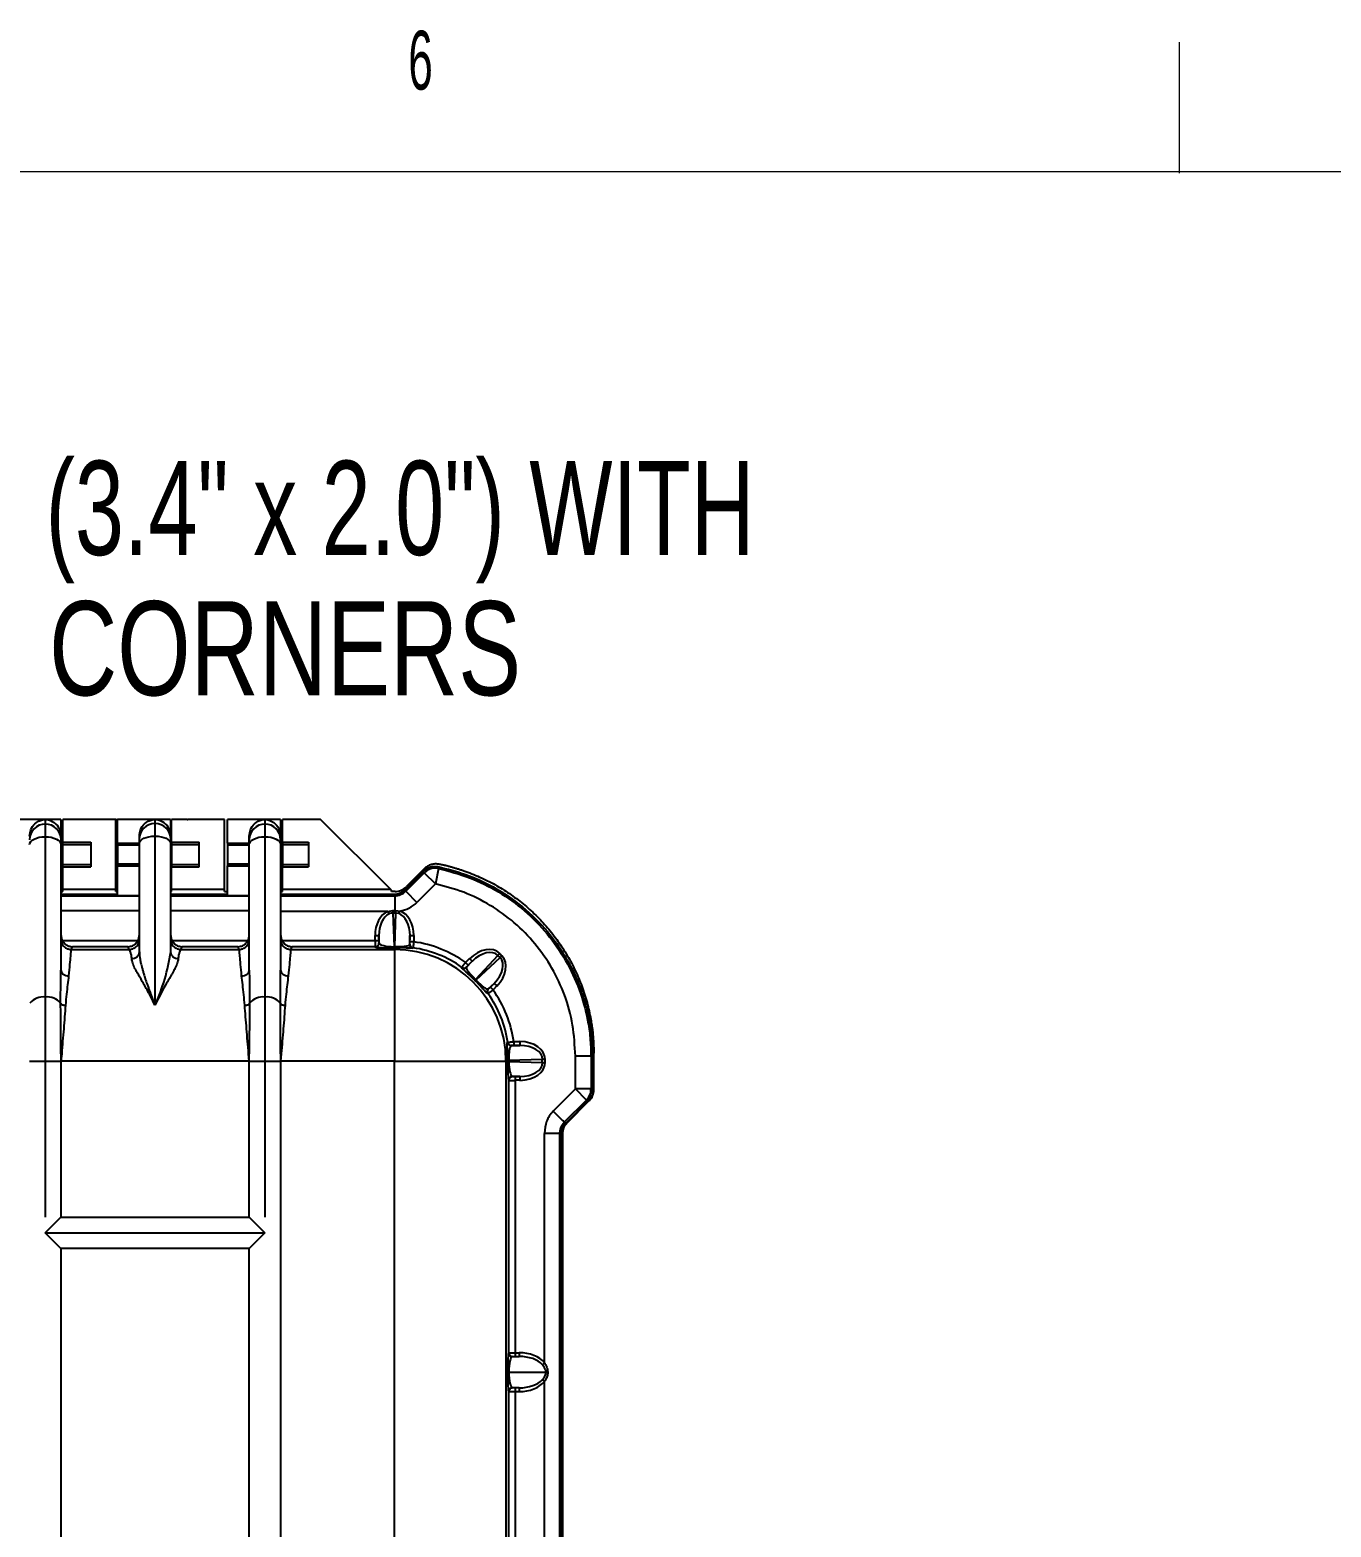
# Model space of a CAD drawing. Header units: millimetres. Extents: x 12 to 854, y 4 to 555.
# Drawn here: x 246.3 to 334.1, y 454.3 to 555.3 of the extents above; entities that cross this region are included whole.
import ezdxf

# ---------------------------------------------------------------- set-up
doc = ezdxf.new("R2010")
doc.units = ezdxf.units.MM
doc.linetypes.add('CENTER', pattern=[10.16, 6.35, -1.27, 1.27, -1.27])
doc.layers.add('DEFAULT_1', color=7, linetype='CENTER')
doc.styles.add('SLDTEXTSTYLE1', font='TXT', dxfattribs={"width": 0.7})
doc.styles.add('SLDTEXTSTYLE2', font='TXT', dxfattribs={"width": 0.75})
doc.styles.add('SLDTEXTSTYLE3', font='TXT', dxfattribs={"width": 0.56})

# ---------------------------------------------------------------- blocks, each defined once
blk = doc.blocks.new('SW_NOTE_0_3')
at = {"layer": 'DEFAULT_1', "color": 0, "char_height": 6.35, "attachment_point": 1}
for s, insert, style in [('LABEL AREA', (0.54, 21.55), 'SLDTEXTSTYLE2'), ('85mm x 50mm (3.4" x 2.0") WITH', (0.54, 12.09), 'SLDTEXTSTYLE1'), ('R3mm (.125") CORNERS', (0.54, 2.62), 'SLDTEXTSTYLE2')]:
    blk.add_mtext(s, dxfattribs=dict(at, insert=insert, style=style))

msp = doc.modelspace()

# ---------------------------------------------------------------- linework, layer by layer
at = {"color": 7, "linetype": 'Continuous', "lineweight": 18}
for p, q in [((323.86, 545.65), (323.86, 554.5)), ((24.14, 545.77), (841.61, 545.77))]:
    msp.add_line(p, q, dxfattribs=at)
at = {"color": 7, "linetype": 'Continuous', "lineweight": 25}
for p, q in [((248.4, 502.06), (244.82, 502.06)), ((247.34, 502.06), (247.34, 501.73)), ((248.4, 502.06), (248.4, 500.93)), ((252.11, 502.06), (248.53, 502.06)), ((248.53, 500.53), (248.53, 502.06)), ((252.11, 497.32), (252.11, 502.06)), ((255.8, 502.06), (252.22, 502.06)), ((252.22, 500.45), (252.22, 502.06)), ((254.74, 502.06), (254.74, 501.78)), ((255.8, 502.06), (255.8, 500.93)), ((256.92, 502.06), (255.85, 502.06)), ((255.85, 500.53), (255.85, 502.06)), ((256.92, 502.06), (256.97, 502.06)), ((259.44, 502.06), (256.97, 502.06)), ((259.44, 497.32), (259.44, 502.06)), ((263.22, 502.06), (259.64, 502.06)), ((259.64, 500.45), (259.64, 502.06)), ((262.16, 502.06), (262.16, 501.73)), ((263.22, 502.06), (263.22, 500.93)), ((265.91, 502.06), (263.35, 502.06)), ((263.35, 500.53), (263.35, 502.06)), ((270.65, 497.32), (265.91, 502.06)), ((247.34, 501.73), (247.34, 500.89)), ((254.74, 501.78), (254.74, 500.93)), ((262.16, 501.73), (262.16, 500.89)), ((247.34, 500.89), (247.34, 490.07)), ((248.4, 500.93), (248.4, 500.68)), ((248.4, 500.68), (248.4, 500.36)), ((248.4, 500.36), (248.4, 491.89)), ((248.53, 500.53), (250.41, 500.53)), ((248.53, 500.37), (248.53, 500.53)), ((248.53, 500.37), (250.41, 500.37)), ((248.53, 499.02), (248.53, 500.37)), ((250.41, 500.53), (250.41, 498.86)), ((252.22, 500.45), (253.69, 500.45)), ((252.22, 500.45), (252.22, 500.33)), ((252.22, 500.33), (253.69, 500.33)), ((252.22, 500.33), (252.22, 499.06)), ((253.69, 500.72), (253.69, 500.93)), ((253.69, 500.4), (253.69, 500.72)), ((253.69, 493.12), (253.69, 500.4)), ((254.74, 500.93), (254.74, 489.52)), ((255.8, 500.93), (255.8, 500.72)), ((255.8, 500.72), (255.8, 500.4)), ((255.8, 500.4), (255.8, 493.12)), ((255.85, 500.53), (257.73, 500.53)), ((255.85, 500.53), (255.85, 500.37)), ((255.85, 500.37), (257.73, 500.37)), ((255.85, 500.37), (255.85, 499.02)), ((257.73, 498.86), (257.73, 500.53)), ((259.64, 500.45), (261.1, 500.45)), ((259.64, 500.45), (259.64, 500.33)), ((259.64, 500.33), (261.1, 500.33)), ((259.64, 500.33), (259.64, 499.06)), ((261.1, 500.68), (261.1, 500.93)), ((261.1, 500.36), (261.1, 500.68)), ((261.1, 491.89), (261.1, 500.36)), ((262.16, 500.89), (262.16, 490.07)), ((263.22, 500.93), (263.22, 500.68)), ((263.22, 500.68), (263.22, 500.36)), ((263.22, 500.36), (263.22, 491.89)), ((263.35, 500.53), (265.11, 500.53)), ((263.35, 500.53), (263.35, 500.37)), ((263.35, 500.37), (265.11, 500.37)), ((263.35, 500.37), (263.35, 499.02)), ((265.11, 500.53), (265.11, 498.86)), ((252.11, 499.69), (252.22, 499.69)), ((252.22, 499.06), (253.69, 499.06)), ((252.22, 499.06), (252.22, 498.93)), ((255.8, 499.69), (255.85, 499.69)), ((259.64, 499.06), (261.1, 499.06)), ((259.64, 499.06), (259.64, 498.93)), ((248.53, 499.02), (250.41, 499.02)), ((248.53, 498.86), (248.53, 499.02)), ((248.53, 497.32), (248.53, 498.86)), ((248.53, 498.86), (250.41, 498.86)), ((252.22, 498.93), (253.69, 498.93)), ((252.22, 496.93), (252.22, 498.93)), ((255.85, 499.02), (257.73, 499.02)), ((255.85, 499.02), (255.85, 498.86)), ((255.85, 497.32), (255.85, 498.86)), ((255.85, 498.86), (257.73, 498.86)), ((259.64, 498.93), (261.1, 498.93)), ((259.64, 496.93), (259.64, 498.93)), ((263.35, 499.02), (265.11, 499.02)), ((263.35, 499.02), (263.35, 498.86)), ((263.35, 497.32), (263.35, 498.86)), ((263.35, 498.86), (265.11, 498.86)), ((271.62, 497.32), (272.87, 498.58)), ((271.66, 497.21), (272.91, 498.46)), ((272.95, 498.76), (271.69, 497.5)), ((272.91, 498.46), (273.66, 497.71)), ((273.87, 498.74), (273.66, 497.71)), ((248.4, 497.19), (248.53, 497.19)), ((248.4, 497.01), (252.22, 497.01)), ((252.11, 497.32), (248.53, 497.32)), ((248.53, 497.19), (248.53, 497.32)), ((252.11, 497.19), (252.11, 497.32)), ((252.11, 497.19), (252.22, 497.19)), ((255.8, 497.19), (255.85, 497.19)), ((255.8, 497.01), (259.64, 497.01)), ((259.44, 497.32), (255.85, 497.32)), ((255.85, 497.19), (255.85, 497.32)), ((259.44, 497.19), (259.44, 497.32)), ((259.44, 497.19), (259.64, 497.19)), ((263.22, 497.19), (263.35, 497.19)), ((263.22, 497.01), (270.87, 497.01)), ((270.65, 497.32), (263.35, 497.32)), ((263.35, 497.19), (263.35, 497.32)), ((270.7, 497.27), (270.65, 497.32)), ((270.7, 497.19), (270.7, 497.27)), ((270.94, 497.19), (270.7, 497.19)), ((270.92, 496.9), (270.87, 497.01)), ((271.62, 497.32), (271.66, 497.21)), ((271.66, 497.21), (272.41, 496.46)), ((273.66, 497.71), (272.41, 496.46)), ((248.4, 496.9), (253.69, 496.9)), ((252.22, 496.93), (253.69, 496.93)), ((255.8, 496.9), (261.1, 496.9)), ((259.64, 496.93), (261.1, 496.93)), ((263.22, 496.9), (270.92, 496.9)), ((270.92, 496.9), (270.92, 495.9)), ((253.69, 495.88), (248.4, 495.88)), ((261.1, 495.88), (255.8, 495.88)), ((270.45, 495.84), (263.22, 495.84)), ((270.45, 495.84), (270.79, 495.9)), ((270.45, 495.84), (270.52, 495.67)), ((270.79, 495.9), (270.79, 495.73)), ((270.79, 495.9), (270.92, 495.9)), ((270.79, 495.73), (270.87, 493.47)), ((270.92, 495.73), (270.79, 495.73)), ((270.92, 495.73), (270.92, 495.9)), ((270.92, 495.9), (271, 495.9)), ((270.92, 493.47), (271, 495.73)), ((271, 495.73), (270.92, 495.73)), ((271, 495.9), (271.26, 495.87)), ((271.2, 495.7), (271, 495.73)), ((271.2, 495.7), (271.26, 495.87)), ((269.59, 494.22), (269.84, 494.22)), ((269.59, 493.89), (269.59, 494.22)), ((269.86, 493.71), (269.84, 494.22)), ((269.84, 494.22), (269.84, 493.89)), ((271.94, 494.22), (271.92, 493.62)), ((271.94, 493.81), (271.94, 494.22)), ((271.94, 494.22), (272.2, 494.22)), ((272.2, 494.22), (272.2, 493.81)), ((248.49, 493.89), (253.6, 493.89)), ((249.08, 493.28), (253.01, 493.28)), ((252.92, 493.46), (249.17, 493.46)), ((255.89, 493.89), (261.02, 493.89)), ((256.48, 493.28), (260.43, 493.28)), ((260.34, 493.46), (256.57, 493.46)), ((263.31, 493.89), (269.59, 493.89)), ((263.9, 493.28), (270.89, 493.28)), ((269.6, 493.46), (263.98, 493.46)), ((269.59, 493.89), (269.84, 493.89)), ((269.61, 493.45), (269.6, 493.46)), ((269.85, 493.72), (269.86, 493.71)), ((270.87, 493.39), (270.87, 493.47)), ((270.87, 493.47), (270.92, 493.47)), ((270.92, 493.39), (270.87, 493.39)), ((270.89, 493.28), (271, 493.39)), ((270.89, 493.28), (270.89, 485.75)), ((270.92, 493.39), (270.92, 493.47)), ((271.92, 493.62), (271.94, 493.64)), ((271.94, 493.81), (272.2, 493.81)), ((272.16, 493.39), (272.14, 493.37)), ((278, 493.01), (277.87, 492.88)), ((278, 493.01), (278.15, 492.86)), ((275.7, 492.4), (275.96, 492.66)), ((275.7, 492.4), (275.88, 492.23)), ((275.76, 492.08), (276.14, 492.48)), ((276.14, 492.48), (275.88, 492.23)), ((275.96, 492.66), (276.14, 492.48)), ((277.87, 492.88), (276.36, 491.26)), ((276.4, 491.22), (278.02, 492.73)), ((278.02, 492.73), (277.87, 492.88)), ((278.02, 492.73), (278.15, 492.86)), ((277.62, 490.99), (277.22, 490.62)), ((277.37, 490.74), (277.62, 490.99)), ((277.62, 490.99), (277.8, 490.82)), ((247.34, 490.07), (247.34, 485.75)), ((262.16, 490.07), (262.16, 485.75)), ((277.37, 490.74), (277.55, 490.56)), ((277.8, 490.82), (277.55, 490.56)), ((278.51, 487), (278.53, 487.01)), ((278.95, 487.06), (278.95, 486.8)), ((278.95, 487.06), (279.36, 487.06)), ((279.36, 487.06), (279.36, 486.8)), ((248.4, 486.24), (248.4, 485.75)), ((248.45, 486.24), (248.4, 485.75)), ((261.1, 485.75), (261.06, 486.24)), ((261.1, 485.75), (261.1, 486.24)), ((263.22, 486.24), (263.22, 485.75)), ((263.26, 486.24), (263.22, 485.75)), ((278.77, 486.78), (279.36, 486.8)), ((278.78, 486.8), (278.77, 486.78)), ((279.36, 486.8), (278.95, 486.8)), ((283.1, 483.87), (283.1, 486.09)), ((284.16, 486.09), (283.1, 486.09)), ((284.16, 486.09), (284.16, 483.87)), ((284.16, 486.09), (284.27, 486.09)), ((284.27, 486.09), (284.27, 483.82)), ((284.34, 483.82), (284.34, 486.28)), ((246.29, 485.75), (247.34, 485.75)), ((247.34, 485.75), (248.4, 485.75)), ((247.34, 485.75), (247.34, 475.21)), ((248.4, 485.75), (248.4, 475.21)), ((261.1, 485.75), (248.4, 485.75)), ((261.1, 485.75), (262.16, 485.75)), ((261.1, 475.21), (261.1, 485.75)), ((262.16, 485.75), (263.22, 485.75)), ((262.16, 485.75), (262.16, 475.21)), ((263.22, 485.75), (263.22, 389.74)), ((270.89, 485.75), (263.22, 485.75)), ((270.89, 389.74), (270.89, 485.75)), ((270.89, 485.75), (278.42, 485.75)), ((278.53, 485.86), (278.42, 485.75)), ((278.42, 485.75), (278.42, 389.74)), ((278.53, 485.73), (278.53, 485.78)), ((278.61, 485.78), (278.53, 485.78)), ((278.61, 485.73), (278.53, 485.73)), ((280.87, 485.86), (278.61, 485.78)), ((278.61, 485.78), (278.61, 485.73)), ((278.61, 485.73), (280.87, 485.65)), ((280.87, 485.65), (280.87, 485.86)), ((281.05, 485.86), (280.87, 485.86)), ((280.87, 485.65), (281.05, 485.65)), ((281.05, 485.86), (281.05, 485.65)), ((278.61, 484.45), (278.59, 484.47)), ((278.61, 466.07), (278.61, 484.45)), ((279.36, 484.7), (278.85, 484.72)), ((278.85, 484.72), (278.86, 484.71)), ((279.03, 484.7), (279.36, 484.7)), ((279.03, 484.7), (279.03, 484.45)), ((279.03, 484.45), (279.03, 466.07)), ((279.36, 484.45), (279.03, 484.45)), ((279.36, 484.7), (279.36, 484.45)), ((281.6, 482.37), (283.1, 483.87)), ((283.85, 483.12), (282.35, 481.62)), ((283.96, 483.07), (282.46, 481.57)), ((282.54, 481.58), (284.03, 483.08)), ((283.85, 483.12), (283.1, 483.87)), ((284.16, 483.87), (283.1, 483.87)), ((283.96, 483.07), (283.85, 483.12)), ((284.16, 483.87), (284.27, 483.82)), ((281.03, 465.38), (281.03, 480.87)), ((282.04, 480.87), (282.04, 394.62)), ((282.15, 480.83), (282.04, 480.87)), ((282.35, 481.62), (282.46, 481.57)), ((282.15, 480.83), (282.15, 394.67)), ((282.23, 480.83), (282.23, 394.49)), ((247.34, 474.15), (248.4, 475.21)), ((248.4, 475.21), (261.1, 475.21)), ((261.1, 475.21), (262.16, 474.15)), ((248.4, 473.1), (247.34, 474.15)), ((247.34, 474.15), (262.16, 474.15)), ((262.16, 474.15), (261.1, 473.1)), ((248.4, 473.1), (248.4, 402.4)), ((261.1, 473.1), (248.4, 473.1)), ((261.1, 402.4), (261.1, 473.1)), ((278.6, 466.07), (278.61, 466.07)), ((278.61, 466.07), (279.03, 466.07)), ((278.85, 465.81), (279.31, 465.81)), ((279.03, 466.07), (279.03, 465.81)), ((279.03, 466.07), (279.31, 466.07)), ((279.31, 466.07), (279.31, 465.81)), ((278.53, 464.76), (278.62, 464.76)), ((278.62, 464.76), (281.12, 464.76)), ((280.88, 465.26), (281.03, 465.38)), ((281.12, 464.76), (281.24, 464.76)), ((279.31, 463.7), (278.85, 463.7)), ((279.03, 463.7), (279.03, 463.44)), ((279.31, 463.7), (279.31, 463.44)), ((280.88, 464.25), (281.03, 464.13)), ((281.03, 438.37), (281.03, 464.13)), ((278.61, 463.44), (278.6, 463.44)), ((278.61, 439.06), (278.61, 463.44)), ((279.03, 463.44), (278.61, 463.44)), ((279.03, 463.44), (279.03, 439.06)), ((279.31, 463.44), (279.03, 463.44))]:
    msp.add_line(p, q, dxfattribs=at)
at = {"color": 7, "linetype": 'Continuous', "lineweight": 25, "flags": 128}
for points in [[(252.11, 502.04), (252.17, 502.06), (252.22, 502.06)], [(246.29, 500.36), (246.31, 500.46), (246.37, 500.56), (246.46, 500.65), (246.6, 500.73), (246.76, 500.8), (246.94, 500.85), (247.14, 500.88), (247.34, 500.89)], [(247.34, 500.89), (247.55, 500.88), (247.75, 500.85), (247.93, 500.8), (248.09, 500.73), (248.22, 500.65), (248.32, 500.56), (248.38, 500.46), (248.4, 500.36)], [(253.69, 500.4), (253.71, 500.51), (253.77, 500.61), (253.86, 500.7), (254, 500.78), (254.16, 500.84), (254.34, 500.89), (254.54, 500.92), (254.74, 500.93)], [(254.74, 500.93), (254.95, 500.92), (255.15, 500.89), (255.33, 500.84), (255.49, 500.78), (255.62, 500.7), (255.72, 500.61), (255.78, 500.51), (255.8, 500.4)], [(261.1, 500.36), (261.12, 500.46), (261.18, 500.56), (261.28, 500.65), (261.41, 500.73), (261.57, 500.8), (261.76, 500.85), (261.96, 500.88), (262.16, 500.89)], [(262.16, 500.89), (262.37, 500.88), (262.57, 500.85), (262.75, 500.8), (262.91, 500.73), (263.04, 500.65), (263.14, 500.56), (263.2, 500.46), (263.22, 500.36)], [(272.91, 498.46), (272.9, 498.5), (272.87, 498.58)], [(273.83, 498.87), (273.86, 498.79), (273.87, 498.74)]]:
    msp.add_lwpolyline(points, dxfattribs=at)
at = {"color": 7, "linetype": 'Continuous', "lineweight": 25}
for centre, radius, start, end in [((247.34, 500.68), 1.06, 89.9825, 179.9825), ((247.35, 500.68), 1.06, 0.0175, 90.0175), ((254.74, 500.72), 1.06, 89.9825, 179.9825), ((254.75, 500.72), 1.06, 0.0175, 90.0175), ((255.49, 501.69), 0.367, 1.2733, 30.5478), ((262.16, 500.68), 1.06, 89.9825, 179.9825), ((262.16, 500.68), 1.06, 0.0175, 90.0175), ((273.66, 497.71), 1.06, 78.2823, 134.9602), ((186.02, 496.08), 84.98, 359.7634, 359.8758), ((241.98, 495.23), 13.99, 335.9102, 351.3332), ((269.6, 493.72), 0.254, 270.0817, 359.9183), ((269.61, 493.71), 0.254, 270.0817, 359.9183), ((270.88, 485.74), 7.54, 0.0817, 89.9183), ((271.14, 493.46), 0.15, 178.0764, 207.6942), ((272.18, 493.62), 0.254, 180.0831, 261.6995), ((272.19, 493.64), 0.254, 180.0831, 261.6995), ((275.59, 492.28), 0.254, 234.676, 314.8889), ((275.58, 492.26), 0.254, 234.5756, 314.8887), ((278.94, 488.69), 3.64, 135.127, 136.2921), ((273.83, 493.8), 3.64, 313.7079, 314.873), ((247.2, 488.94), 1.14, 82.7606, 141.2842), ((247.49, 488.94), 1.14, 38.7158, 97.2394), ((262.02, 488.94), 1.14, 82.7606, 141.2842), ((262.31, 488.94), 1.14, 38.7158, 97.2394), ((277.4, 490.44), 0.254, 135.1113, 215.4244), ((277.42, 490.44), 0.254, 135.1111, 215.324), ((278.77, 487.03), 0.254, 188.3005, 269.9169), ((278.78, 487.05), 0.254, 188.3005, 269.9169), ((278.6, 485.99), 0.15, 242.3058, 271.9236), ((278.85, 484.47), 0.254, 90.0817, 179.9183), ((278.86, 484.45), 0.254, 90.0817, 179.9183), ((283.1, 483.87), 1.06, 315.0299, 359.9701), ((278.85, 466.07), 0.254, 179.9825, 269.9825), ((278.86, 466.07), 0.254, 179.9825, 269.9825), ((278.85, 463.44), 0.254, 90.0175, 180.0175), ((278.86, 463.44), 0.254, 90.0175, 180.0175)]:
    msp.add_arc(centre, radius, start, end, dxfattribs=at)
for centre, major_axis, ratio, start_param, end_param in [((270.87, 498.07), (-0.405, 0.978), 0.999286, 2.749146, 3.534039), ((270.91, 497.96), (-0.406, 0.98), 0.997863, 2.749146, 3.534039), ((270.94, 498.25), (0.405, -0.978), 0.999286, 5.890739, 6.675632), ((270.91, 497.96), (-0.81, 1.96), 0.999286, 2.911233, 3.534039), ((270.82, 494.17), (0.06, -1.74), 0.706891, 3.395512, 4.663029), ((270.82, 494.17), (-0.05, 1.56), 0.625283, 0.25392, 1.521436), ((270.97, 494.17), (0.05, 1.56), 0.625283, 4.761749, 6.095007), ((270.97, 494.17), (-0.06, -1.74), 0.706891, 1.620157, 2.953414), ((269.6, 493.89), (0, 0.423), 0.013968, 1.570796, 3.106686), ((270.83, 493.45), (1.23, 0), 0.051121, 3.192808, 4.738924), ((269.85, 493.89), (0, 0.169), 0.034921, 1.570796, 3.106686), ((270.83, 493.71), (0.975, -0.013), 0.248397, 3.203032, 4.749148), ((270.95, 493.71), (0.975, 0.013), 0.248397, 4.67563, 4.743203), ((270.95, 493.45), (1.23, 0), 0.051121, 4.685854, 4.753428), ((271.07, 485.92), (5.34, 5.34), 0.998646, 0.167418, 0.641194), ((271.07, 485.92), (5.63, 5.63), 0.998783, 0.16454, 0.643546), ((276.8, 491.76), (-1.18, -1.27), 0.706891, 3.116912, 4.663029), ((276.8, 491.76), (1.06, 1.14), 0.625283, 6.258505, 7.804621), ((269.77, 484.63), (4.61, 14.11), 0.257974, 5.348456, 5.350209), ((269.95, 484.45), (4.56, 14.34), 0.268138, 5.356286, 5.35804), ((276.9, 491.65), (1.14, 1.06), 0.625283, 4.761749, 6.307865), ((276.9, 491.65), (-1.27, -1.18), 0.706891, 1.620157, 3.166273), ((270.71, 485.57), (5.62, 5.62), 0.947806, 6.279573, 6.286798), ((270.58, 485.44), (5.8, 5.8), 0.949457, 6.279573, 6.286798), ((269.77, 484.63), (14.11, 4.61), 0.257974, 0.932976, 0.93473), ((269.59, 484.81), (14.34, 4.56), 0.268138, 0.925145, 0.926899), ((271.07, 485.92), (5.34, 5.34), 0.998646, 5.641991, 6.115767), ((271.07, 485.92), (5.63, 5.63), 0.998783, 5.639639, 6.118645), ((279.32, 485.83), (-1.74, -0.06), 0.706891, 3.116912, 4.663029), ((279.32, 485.83), (1.56, 0.05), 0.625283, 6.258505, 7.804621), ((278.6, 485.81), (0, 1.23), 0.051121, 1.529757, 1.597331), ((278.6, 485.69), (0, 1.23), 0.051121, 1.544262, 3.090378), ((278.85, 485.81), (0.013, 0.975), 0.248397, 1.539982, 1.607556), ((278.85, 485.69), (-0.013, 0.975), 0.248397, 1.534037, 3.080153), ((279.32, 485.68), (1.56, -0.05), 0.625283, 4.761749, 6.307865), ((279.32, 485.68), (-1.74, 0.06), 0.706891, 1.620157, 3.166273), ((279.03, 484.45), (0.423, 0), 0.013968, 3.176499, 4.712389), ((279.03, 484.71), (0.169, 0), 0.034921, 3.176499, 4.712389), ((283.21, 483.82), (0.978, -0.405), 0.999286, 5.890739, 6.675632), ((283.29, 483.82), (0.978, -0.405), 0.999286, 5.890739, 6.675632), ((283.21, 480.83), (-0.978, 0.405), 0.999286, 5.890739, 6.675632), ((283.29, 480.83), (0.978, -0.405), 0.999286, 2.749146, 3.534039), ((278.6, 464.76), (0, 1.31), 0.048776, 0, 1.570796), ((278.85, 464.76), (0, 1.06), 0.222053, 0, 1.570796), ((279.31, 464.76), (-1.95, 0), 0.67321, 3.636459, 4.712389), ((279.31, 464.76), (1.78, 0), 0.595114, 0.494866, 1.570796), ((278.6, 464.76), (0, 1.31), 0.048776, 1.570796, 3.141593), ((278.85, 464.76), (0, 1.06), 0.222053, 1.570796, 3.141593), ((279.31, 464.76), (1.78, 0), 0.595114, 4.712389, 5.788319), ((279.31, 464.76), (1.95, 0), 0.67321, 4.712389, 5.788319)]:
    msp.add_ellipse(centre, major_axis=major_axis, ratio=ratio, start_param=start_param, end_param=end_param, dxfattribs=at)
for points, knots in [([(246.29, 500.93), (246.31, 501.08), (246.35, 501.42), (246.67, 501.83), (247.03, 502.02), (247.28, 502.06), (247.34, 502.06), (247.34, 502.06)], [0, 0, 0, 0, 0.208283, 0.47915, 0.861806, 0.997826, 1, 1, 1, 1]), ([(247.34, 502.06), (247.35, 502.06), (247.42, 502.06), (247.67, 502.02), (248.03, 501.82), (248.33, 501.41), (248.4, 501.09), (248.4, 500.94), (248.4, 500.93)], [0, 0, 0, 0, 0.002173, 0.1446506, 0.5255592, 0.7952211, 0.9873694, 1, 1, 1, 1]), ([(253.69, 500.93), (253.71, 501.08), (253.75, 501.42), (254.07, 501.83), (254.43, 502.02), (254.68, 502.06), (254.74, 502.06), (254.74, 502.06)], [0, 0, 0, 0, 0.208283, 0.47915, 0.861806, 0.997826, 1, 1, 1, 1]), ([(254.74, 502.06), (254.75, 502.06), (254.82, 502.06), (255.07, 502.02), (255.43, 501.82), (255.73, 501.41), (255.8, 501.09), (255.8, 500.94), (255.8, 500.93)], [0, 0, 0, 0, 0.002173, 0.1446506, 0.5255592, 0.7952211, 0.9873694, 1, 1, 1, 1]), ([(261.1, 500.93), (261.12, 501.08), (261.17, 501.42), (261.48, 501.83), (261.84, 502.02), (262.09, 502.06), (262.16, 502.06), (262.16, 502.06)], [0, 0, 0, 0, 0.208283, 0.47915, 0.861806, 0.997826, 1, 1, 1, 1]), ([(262.16, 502.06), (262.16, 502.06), (262.23, 502.06), (262.48, 502.02), (262.85, 501.82), (263.14, 501.41), (263.22, 501.09), (263.22, 500.94), (263.22, 500.93)], [0, 0, 0, 0, 0.002173, 0.144651, 0.525559, 0.795221, 0.987369, 1, 1, 1, 1]), ([(272.95, 498.76), (273.01, 498.82), (273.08, 498.88), (273.23, 498.97), (273.31, 499), (273.47, 499.05), (273.56, 499.07), (273.73, 499.07), (273.82, 499.07), (273.9, 499.05)], [0, 0, 0, 0, 0.25, 0.25, 0.5, 0.5, 0.75, 0.75, 1, 1, 1, 1]), ([(273.9, 499.05), (273.98, 499.04), (274.12, 499.01), (274.33, 498.96), (274.54, 498.91), (274.75, 498.85), (274.96, 498.79), (275.16, 498.73), (275.37, 498.66), (275.87, 498.49), (276.65, 498.18), (277.68, 497.67), (278.66, 497.06), (279.59, 496.37), (280.45, 495.6), (281.23, 494.76), (281.94, 493.85), (282.57, 492.88), (283.11, 491.86), (283.55, 490.8), (283.91, 489.7), (284.1, 488.82), (284.21, 488.19), (284.26, 487.81), (284.3, 487.43), (284.32, 487.04), (284.34, 486.66), (284.34, 486.4), (284.34, 486.28)], [0, 0, 0, 0, 0.012131, 0.024253, 0.036369, 0.048483, 0.060598, 0.072716, 0.084843, 0.096981, 0.161562, 0.226115, 0.290583, 0.35503, 0.419502, 0.484022, 0.548526, 0.613134, 0.677443, 0.741881, 0.806434, 0.871108, 0.8926, 0.914063, 0.935516, 0.956977, 0.978466, 1, 1, 1, 1]), ([(272.87, 498.58), (272.97, 498.65), (273.15, 498.8), (273.5, 498.9), (273.72, 498.88), (273.83, 498.87)], [0, 0, 0, 0, 0.34222, 0.684443, 1, 1, 1, 1]), ([(273.83, 498.87), (274.46, 498.71), (275.75, 498.39), (277.69, 497.49), (279.58, 496.21), (281.1, 494.7), (282.2, 493.2), (282.98, 491.83), (283.57, 490.41), (283.98, 488.96), (284.23, 487.52), (284.26, 486.57), (284.27, 486.09)], [0, 0, 0, 0, 0.109449, 0.223003, 0.356571, 0.491314, 0.580468, 0.668687, 0.755595, 0.838962, 0.920718, 1, 1, 1, 1]), ([(273.87, 498.74), (274.58, 498.56), (275.98, 498.19), (277.94, 497.21), (279.71, 495.93), (281.24, 494.37), (282.49, 492.57), (283.41, 490.61), (283.9, 488.83), (284.12, 487.32), (284.15, 486.5), (284.16, 486.09)], [0, 0, 0, 0, 0.1233643, 0.2467265, 0.3701801, 0.4936343, 0.6171164, 0.7405964, 0.8612036, 0.9306035, 1, 1, 1, 1]), ([(283.1, 486.09), (283.06, 486.79), (282.99, 488.19), (282.43, 490.2), (281.57, 492.04), (280.42, 493.69), (279.02, 495.13), (277.39, 496.3), (275.59, 497.2), (274.3, 497.54), (273.66, 497.71)], [0, 0, 0, 0, 0.129655, 0.259313, 0.382807, 0.506304, 0.629775, 0.753245, 0.876621, 1, 1, 1, 1]), ([(270.79, 495.73), (270.72, 495.73), (270.62, 495.72), (270.54, 495.68), (270.52, 495.67)], [0, 0, 0, 0, 0.773529, 1, 1, 1, 1]), ([(248.4, 494.24), (248.41, 494.16), (248.42, 494.03), (248.47, 493.92), (248.49, 493.89)], [0, 0, 0, 0, 0.699025, 1, 1, 1, 1]), ([(253.6, 493.89), (253.63, 493.97), (253.68, 494.08), (253.69, 494.2), (253.69, 494.24)], [0, 0, 0, 0, 0.699024, 1, 1, 1, 1]), ([(255.8, 494.24), (255.81, 494.16), (255.82, 494.03), (255.87, 493.92), (255.89, 493.89)], [0, 0, 0, 0, 0.6990252, 1, 1, 1, 1]), ([(261.02, 493.89), (261.05, 493.97), (261.1, 494.08), (261.1, 494.2), (261.1, 494.24)], [0, 0, 0, 0, 0.699024, 1, 1, 1, 1]), ([(263.22, 494.24), (263.23, 494.16), (263.24, 494.03), (263.29, 493.92), (263.31, 493.89)], [0, 0, 0, 0, 0.699025, 1, 1, 1, 1]), ([(248.4, 493.96), (248.41, 493.87), (248.43, 493.74), (248.51, 493.59), (248.6, 493.48), (248.71, 493.39), (248.86, 493.31), (249, 493.29), (249.08, 493.28)], [0, 0, 0, 0, 0.239457, 0.368361, 0.5, 0.631639, 0.760543, 1, 1, 1, 1]), ([(248.49, 493.89), (248.52, 493.84), (248.59, 493.72), (248.77, 493.57), (248.96, 493.49), (249.11, 493.47), (249.16, 493.46), (249.17, 493.46)], [0, 0, 0, 0, 0.187631, 0.431175, 0.773219, 0.996614, 1, 1, 1, 1]), ([(249.08, 493.28), (249.08, 493.25), (249.07, 493.19), (249.04, 492.84), (248.99, 492.3), (248.94, 491.77), (248.92, 491.5)], [0, 0, 0, 0, 0.232498, 0.4766283, 0.7324465, 1, 1, 1, 1]), ([(249.17, 493.46), (249.15, 493.43), (249.12, 493.37), (249.09, 493.31), (249.08, 493.28)], [0, 0, 0, 0, 0.560008, 1, 1, 1, 1]), ([(252.92, 493.46), (252.93, 493.46), (252.98, 493.47), (253.13, 493.49), (253.32, 493.57), (253.5, 493.72), (253.57, 493.84), (253.6, 493.89)], [0, 0, 0, 0, 0.003386, 0.226781, 0.568825, 0.812369, 1, 1, 1, 1]), ([(253.01, 493.28), (252.99, 493.32), (252.96, 493.38), (252.94, 493.44), (252.92, 493.46)], [0, 0, 0, 0, 0.560008, 1, 1, 1, 1]), ([(253.01, 493.28), (253.09, 493.29), (253.23, 493.31), (253.38, 493.39), (253.49, 493.48), (253.58, 493.59), (253.66, 493.74), (253.68, 493.87), (253.69, 493.96)], [0, 0, 0, 0, 0.2394568, 0.3683607, 0.5, 0.6316393, 0.7605432, 1, 1, 1, 1]), ([(253.18, 492.65), (253.17, 492.74), (253.16, 492.92), (253.09, 493.11), (253.03, 493.24), (253.02, 493.27), (253.01, 493.28)], [0, 0, 0, 0, 0.24967, 0.5, 0.75033, 1, 1, 1, 1]), ([(253.18, 492.65), (253.24, 492.66), (253.34, 492.67), (253.46, 492.73), (253.54, 492.79), (253.61, 492.86), (253.67, 492.97), (253.68, 493.06), (253.69, 493.12)], [0, 0, 0, 0, 0.239457, 0.368361, 0.5, 0.631639, 0.760543, 1, 1, 1, 1]), ([(253.69, 493.12), (253.69, 493.07), (253.69, 492.95), (253.72, 492.75), (253.75, 492.53), (253.8, 492.31), (253.85, 492.1), (253.91, 491.9), (253.97, 491.66), (254.03, 491.49), (254.06, 491.38), (254.07, 491.34), (254.12, 491.2), (254.2, 490.97), (254.29, 490.71), (254.4, 490.42), (254.55, 490.03), (254.67, 489.7), (254.74, 489.52)], [0, 0, 0, 0, 0.057714, 0.121591, 0.191699, 0.268089, 0.317911, 0.376226, 0.443036, 0.518344, 0.519366, 0.527702, 0.551106, 0.640044, 0.70591, 0.760147, 0.866299, 1, 1, 1, 1]), ([(255.8, 493.96), (255.81, 493.87), (255.83, 493.74), (255.91, 493.59), (256, 493.48), (256.11, 493.39), (256.26, 493.31), (256.4, 493.29), (256.48, 493.28)], [0, 0, 0, 0, 0.239457, 0.368361, 0.5, 0.631639, 0.760543, 1, 1, 1, 1]), ([(255.8, 493.12), (255.81, 493.06), (255.82, 492.97), (255.88, 492.86), (255.95, 492.79), (256.03, 492.73), (256.15, 492.67), (256.25, 492.66), (256.31, 492.65)], [0, 0, 0, 0, 0.239457, 0.368361, 0.5, 0.631639, 0.760543, 1, 1, 1, 1]), ([(255.89, 493.89), (255.92, 493.84), (255.99, 493.72), (256.17, 493.57), (256.36, 493.49), (256.51, 493.47), (256.56, 493.46), (256.57, 493.46)], [0, 0, 0, 0, 0.187631, 0.431175, 0.773219, 0.996614, 1, 1, 1, 1]), ([(256.48, 493.28), (256.47, 493.27), (256.46, 493.24), (256.4, 493.11), (256.33, 492.92), (256.32, 492.74), (256.31, 492.65)], [0, 0, 0, 0, 0.24967, 0.5, 0.75033, 1, 1, 1, 1]), ([(256.57, 493.46), (256.55, 493.43), (256.52, 493.37), (256.49, 493.31), (256.48, 493.28)], [0, 0, 0, 0, 0.560008, 1, 1, 1, 1]), ([(260.34, 493.46), (260.34, 493.46), (260.4, 493.47), (260.54, 493.49), (260.74, 493.57), (260.91, 493.72), (260.99, 493.84), (261.02, 493.89)], [0, 0, 0, 0, 0.003386, 0.226781, 0.568825, 0.812369, 1, 1, 1, 1]), ([(260.43, 493.28), (260.41, 493.32), (260.38, 493.38), (260.35, 493.44), (260.34, 493.46)], [0, 0, 0, 0, 0.560008, 1, 1, 1, 1]), ([(260.43, 493.28), (260.51, 493.29), (260.64, 493.31), (260.8, 493.39), (260.91, 493.48), (261, 493.59), (261.08, 493.74), (261.09, 493.87), (261.1, 493.96)], [0, 0, 0, 0, 0.239457, 0.368361, 0.5, 0.631639, 0.760543, 1, 1, 1, 1]), ([(260.59, 491.5), (260.57, 491.77), (260.52, 492.3), (260.47, 492.84), (260.43, 493.19), (260.43, 493.25), (260.43, 493.28)], [0, 0, 0, 0, 0.267554, 0.523372, 0.767502, 1, 1, 1, 1]), ([(263.22, 493.96), (263.23, 493.87), (263.24, 493.74), (263.33, 493.59), (263.41, 493.48), (263.52, 493.39), (263.68, 493.31), (263.81, 493.29), (263.9, 493.28)], [0, 0, 0, 0, 0.239457, 0.368361, 0.5, 0.631639, 0.760543, 1, 1, 1, 1]), ([(263.31, 493.89), (263.34, 493.84), (263.41, 493.72), (263.58, 493.57), (263.78, 493.49), (263.92, 493.47), (263.98, 493.46), (263.98, 493.46)], [0, 0, 0, 0, 0.187631, 0.431175, 0.773219, 0.996614, 1, 1, 1, 1]), ([(263.9, 493.28), (263.9, 493.25), (263.89, 493.19), (263.86, 492.84), (263.81, 492.3), (263.76, 491.77), (263.73, 491.5)], [0, 0, 0, 0, 0.232498, 0.476628, 0.732446, 1, 1, 1, 1]), ([(263.98, 493.46), (263.96, 493.43), (263.93, 493.37), (263.91, 493.31), (263.9, 493.28)], [0, 0, 0, 0, 0.560008, 1, 1, 1, 1]), ([(270.99, 493.47), (271.08, 493.47), (271.27, 493.47), (271.54, 493.49), (271.78, 493.52), (271.9, 493.57), (271.92, 493.61), (271.92, 493.62)], [0, 0, 0, 0, 0.150706, 0.305778, 0.531082, 0.848072, 1, 1, 1, 1]), ([(272.14, 493.37), (272.13, 493.37), (272.11, 493.36), (271.96, 493.36), (271.67, 493.38), (271.35, 493.39), (271.12, 493.39), (271, 493.39)], [0, 0, 0, 0, 0.146337, 0.455452, 0.681076, 0.840877, 1, 1, 1, 1]), ([(271.94, 493.64), (271.94, 493.64), (271.94, 493.64), (271.94, 493.66), (271.94, 493.7), (271.94, 493.75), (271.94, 493.79), (271.94, 493.81)], [0, 0, 0, 0, 0.115468, 0.334124, 0.555063, 0.777561, 1, 1, 1, 1]), ([(272.2, 493.81), (272.19, 493.76), (272.18, 493.67), (272.17, 493.54), (272.16, 493.44), (272.16, 493.4), (272.16, 493.39), (272.16, 493.39)], [0, 0, 0, 0, 0.221487, 0.4436198, 0.6648386, 0.8841674, 1, 1, 1, 1]), ([(254.74, 489.52), (254.68, 489.65), (254.56, 489.9), (254.36, 490.28), (254.16, 490.64), (253.97, 490.97), (253.8, 491.28), (253.65, 491.55), (253.51, 491.79), (253.36, 492.06), (253.22, 492.36), (253.19, 492.56), (253.18, 492.65)], [0, 0, 0, 0, 0.095541, 0.191088, 0.29607, 0.396782, 0.479232, 0.571774, 0.654766, 0.728292, 0.862417, 1, 1, 1, 1]), ([(256.31, 492.65), (256.3, 492.56), (256.27, 492.36), (256.13, 492.08), (256.01, 491.85), (255.92, 491.68), (255.81, 491.48), (255.66, 491.23), (255.46, 490.89), (255.23, 490.47), (254.98, 490), (254.82, 489.68), (254.74, 489.52)], [0, 0, 0, 0, 0.1384738, 0.271713, 0.3259756, 0.3855512, 0.4504802, 0.5207939, 0.623524, 0.7611471, 0.8805504, 1, 1, 1, 1]), ([(275.44, 492.07), (275.44, 492.08), (275.45, 492.09), (275.5, 492.15), (275.57, 492.24), (275.64, 492.33), (275.69, 492.38), (275.7, 492.4)], [0, 0, 0, 0, 0.2184183, 0.4365058, 0.6546571, 0.8745952, 1, 1, 1, 1]), ([(276.31, 491.21), (276.26, 491.26), (276.13, 491.38), (275.92, 491.58), (275.69, 491.79), (275.48, 491.98), (275.45, 492.02), (275.44, 492.05)], [0, 0, 0, 0, 0.090893, 0.2373, 0.415566, 0.641892, 1, 1, 1, 1]), ([(275.76, 492.08), (275.76, 492.04), (275.75, 491.97), (275.88, 491.77), (276.05, 491.58), (276.22, 491.41), (276.32, 491.3), (276.36, 491.26)], [0, 0, 0, 0, 0.370967, 0.599697, 0.774693, 0.914467, 1, 1, 1, 1]), ([(275.88, 492.23), (275.87, 492.22), (275.85, 492.2), (275.82, 492.16), (275.79, 492.13), (275.77, 492.11), (275.77, 492.1), (275.77, 492.1)], [0, 0, 0, 0, 0.126195, 0.347024, 0.565214, 0.782596, 1, 1, 1, 1]), ([(248.38, 489.65), (248.38, 490.05), (248.38, 490.84), (248.4, 491.54), (248.4, 491.89)], [0, 0, 0, 0, 0.499715, 1, 1, 1, 1]), ([(248.4, 491.89), (248.41, 491.84), (248.42, 491.76), (248.48, 491.67), (248.55, 491.61), (248.63, 491.56), (248.75, 491.51), (248.85, 491.5), (248.92, 491.5)], [0, 0, 0, 0, 0.239454, 0.368357, 0.499996, 0.631636, 0.760541, 1, 1, 1, 1]), ([(248.92, 491.5), (248.89, 491.3), (248.85, 490.92), (248.77, 490.26), (248.73, 489.77), (248.71, 489.52)], [0, 0, 0, 0, 0.333277, 0.655315, 1, 1, 1, 1]), ([(260.59, 491.5), (260.66, 491.5), (260.75, 491.51), (260.87, 491.56), (260.96, 491.61), (261.02, 491.67), (261.09, 491.76), (261.1, 491.84), (261.1, 491.89)], [0, 0, 0, 0, 0.239459, 0.368364, 0.500004, 0.631643, 0.760546, 1, 1, 1, 1]), ([(260.8, 489.52), (260.78, 489.76), (260.74, 490.24), (260.66, 490.91), (260.61, 491.3), (260.59, 491.5)], [0, 0, 0, 0, 0.321821, 0.666704, 1, 1, 1, 1]), ([(261.1, 491.89), (261.11, 491.54), (261.12, 490.84), (261.13, 490.05), (261.13, 489.65)], [0, 0, 0, 0, 0.500285, 1, 1, 1, 1]), ([(263.2, 489.65), (263.2, 490.05), (263.2, 490.84), (263.21, 491.54), (263.22, 491.89)], [0, 0, 0, 0, 0.499715, 1, 1, 1, 1]), ([(263.22, 491.89), (263.23, 491.84), (263.24, 491.76), (263.3, 491.67), (263.37, 491.61), (263.45, 491.56), (263.57, 491.51), (263.67, 491.5), (263.73, 491.5)], [0, 0, 0, 0, 0.239454, 0.368357, 0.499996, 0.631636, 0.760541, 1, 1, 1, 1]), ([(263.73, 491.5), (263.71, 491.3), (263.67, 490.92), (263.58, 490.26), (263.54, 489.77), (263.52, 489.52)], [0, 0, 0, 0, 0.3332769, 0.6553146, 1, 1, 1, 1]), ([(277.19, 490.29), (277.18, 490.3), (277.14, 490.32), (277, 490.47), (276.8, 490.69), (276.58, 490.93), (276.43, 491.09), (276.35, 491.17)], [0, 0, 0, 0, 0.241031, 0.510846, 0.708401, 0.854443, 1, 1, 1, 1]), ([(276.4, 491.22), (276.47, 491.16), (276.6, 491.03), (276.79, 490.85), (276.99, 490.69), (277.14, 490.6), (277.19, 490.61), (277.22, 490.62)], [0, 0, 0, 0, 0.137309, 0.278045, 0.474022, 0.749508, 1, 1, 1, 1]), ([(277.55, 490.56), (277.51, 490.53), (277.43, 490.47), (277.34, 490.39), (277.26, 490.33), (277.22, 490.3), (277.22, 490.3), (277.22, 490.3)], [0, 0, 0, 0, 0.223439, 0.447721, 0.670833, 0.891388, 1, 1, 1, 1]), ([(277.24, 490.62), (277.24, 490.62), (277.25, 490.63), (277.26, 490.64), (277.29, 490.66), (277.33, 490.7), (277.35, 490.73), (277.37, 490.74)], [0, 0, 0, 0, 0.108114, 0.327726, 0.550471, 0.775274, 1, 1, 1, 1]), ([(248.4, 486.24), (248.4, 486.51), (248.4, 487.07), (248.4, 487.92), (248.39, 488.8), (248.38, 489.36), (248.38, 489.65)], [0, 0, 0, 0, 0.230192, 0.47358, 0.730185, 1, 1, 1, 1]), ([(248.38, 489.65), (248.39, 489.63), (248.41, 489.6), (248.49, 489.55), (248.59, 489.52), (248.67, 489.52), (248.71, 489.52)], [0, 0, 0, 0, 0.242629, 0.5, 0.757371, 1, 1, 1, 1]), ([(248.71, 489.52), (248.67, 489), (248.59, 487.96), (248.49, 486.81), (248.45, 486.24)], [0, 0, 0, 0, 0.502597, 1, 1, 1, 1]), ([(260.8, 489.52), (260.84, 489.52), (260.91, 489.52), (261.01, 489.55), (261.09, 489.6), (261.12, 489.63), (261.13, 489.65)], [0, 0, 0, 0, 0.2426294, 0.5, 0.7573706, 1, 1, 1, 1]), ([(261.06, 486.24), (261.01, 486.81), (260.92, 487.96), (260.84, 489), (260.8, 489.52)], [0, 0, 0, 0, 0.4974026, 1, 1, 1, 1]), ([(261.13, 489.65), (261.12, 489.36), (261.12, 488.8), (261.11, 487.92), (261.1, 487.07), (261.1, 486.51), (261.1, 486.24)], [0, 0, 0, 0, 0.269815, 0.52642, 0.769808, 1, 1, 1, 1]), ([(263.22, 486.24), (263.22, 486.51), (263.22, 487.07), (263.21, 487.92), (263.21, 488.8), (263.2, 489.36), (263.2, 489.65)], [0, 0, 0, 0, 0.230192, 0.47358, 0.730185, 1, 1, 1, 1]), ([(263.2, 489.65), (263.21, 489.63), (263.23, 489.6), (263.31, 489.55), (263.41, 489.52), (263.49, 489.52), (263.52, 489.52)], [0, 0, 0, 0, 0.242629, 0.5, 0.757371, 1, 1, 1, 1]), ([(263.52, 489.52), (263.48, 489), (263.41, 487.96), (263.31, 486.81), (263.26, 486.24)], [0, 0, 0, 0, 0.502597, 1, 1, 1, 1]), ([(278.53, 485.86), (278.53, 485.9), (278.53, 486.05), (278.53, 486.32), (278.51, 486.63), (278.5, 486.92), (278.51, 486.97), (278.51, 487)], [0, 0, 0, 0, 0.053366, 0.206479, 0.393722, 0.631681, 1, 1, 1, 1]), ([(278.53, 487.01), (278.54, 487.01), (278.55, 487.02), (278.62, 487.03), (278.73, 487.04), (278.85, 487.05), (278.92, 487.05), (278.95, 487.06)], [0, 0, 0, 0, 0.217867, 0.435546, 0.653169, 0.87201, 1, 1, 1, 1]), ([(248.4, 486.24), (248.4, 486.24), (248.4, 486.24), (248.41, 486.24), (248.42, 486.24), (248.42, 486.24), (248.43, 486.24), (248.44, 486.24), (248.45, 486.24)], [0, 0, 0, 0, 0.239467, 0.368371, 0.500008, 0.631644, 0.760545, 1, 1, 1, 1]), ([(261.06, 486.24), (261.07, 486.24), (261.07, 486.24), (261.08, 486.24), (261.09, 486.24), (261.1, 486.24), (261.1, 486.24), (261.1, 486.24), (261.1, 486.24)], [0, 0, 0, 0, 0.2394589, 0.368362, 0.5, 0.631638, 0.7605411, 1, 1, 1, 1]), ([(263.22, 486.24), (263.22, 486.24), (263.22, 486.24), (263.23, 486.24), (263.23, 486.24), (263.24, 486.24), (263.25, 486.24), (263.26, 486.24), (263.26, 486.24)], [0, 0, 0, 0, 0.239467, 0.368371, 0.500008, 0.631644, 0.760545, 1, 1, 1, 1]), ([(278.77, 486.78), (278.73, 486.75), (278.68, 486.71), (278.64, 486.48), (278.62, 486.22), (278.61, 486), (278.61, 485.88), (278.61, 485.84)], [0, 0, 0, 0, 0.380409, 0.620303, 0.80375, 0.949748, 1, 1, 1, 1]), ([(278.95, 486.8), (278.94, 486.8), (278.91, 486.8), (278.86, 486.8), (278.82, 486.8), (278.79, 486.8), (278.78, 486.8), (278.78, 486.8)], [0, 0, 0, 0, 0.128593, 0.348071, 0.565691, 0.78284, 1, 1, 1, 1]), ([(281.6, 482.37), (281.4, 482.16), (281.26, 481.93), (281.07, 481.43), (281.03, 481.16), (281.03, 480.88)], [0, 0, 0, 0, 0.5, 0.5, 1, 1, 1, 1]), ([(282.35, 481.62), (282.35, 481.63), (282.33, 481.65), (282.25, 481.72), (282.2, 481.78), (282.05, 481.92), (281.96, 482.01), (281.78, 482.19), (281.69, 482.28), (281.6, 482.37)], [0, 0, 0, 0, 0.25, 0.25, 0.5, 0.5, 0.75, 0.75, 1, 1, 1, 1]), ([(281.03, 480.88), (281.14, 480.88), (281.27, 480.88), (281.51, 480.88), (281.63, 480.88), (281.83, 480.88), (281.91, 480.88), (282.01, 480.88), (282.04, 480.88), (282.04, 480.88)], [0, 0, 0, 0, 0.25, 0.25, 0.5, 0.5, 0.75, 0.75, 1, 1, 1, 1]), ([(282.35, 481.62), (282.34, 481.61), (282.31, 481.58), (282.27, 481.53), (282.22, 481.47), (282.17, 481.38), (282.12, 481.28), (282.08, 481.17), (282.06, 481.07), (282.04, 480.97), (282.04, 480.91), (282.04, 480.88)], [0, 0, 0, 0, 0.059602, 0.139166, 0.238697, 0.358194, 0.497653, 0.643008, 0.775137, 0.894105, 1, 1, 1, 1]), ([(281.12, 464.76), (281.11, 464.82), (281.1, 464.89), (281.03, 465.06), (280.95, 465.17), (280.88, 465.26)], [0, 0, 0, 0, 0.319654, 0.375109, 1, 1, 1, 1]), ([(280.88, 464.25), (280.94, 464.33), (281.05, 464.46), (281.11, 464.64), (281.12, 464.73), (281.12, 464.76)], [0, 0, 0, 0, 0.5166981, 0.8896308, 1, 1, 1, 1]), ([(281.03, 465.38), (281.03, 465.37), (281.1, 465.26), (281.21, 465.05), (281.23, 464.84), (281.24, 464.76)], [0, 0, 0, 0, 0.051934, 0.60706, 1, 1, 1, 1]), ([(281.24, 464.76), (281.24, 464.73), (281.23, 464.62), (281.18, 464.4), (281.08, 464.23), (281.03, 464.13)], [0, 0, 0, 0, 0.117327, 0.502598, 1, 1, 1, 1])]:
    msp.add_open_spline(points, degree=3, knots=knots, dxfattribs=at)

# ---------------------------------------------------------------- block references
at = {"layer": 'DEFAULT_1'}
msp.add_blockref('SW_NOTE_0_3', (205.87, 514.16), dxfattribs=at)

# ---------------------------------------------------------------- texts
at = {"color": 7, "linetype": 'Continuous', "lineweight": 0, "insert": (271.83, 555.27), "char_height": 3.97, "attachment_point": 1, "style": 'SLDTEXTSTYLE3'}
msp.add_mtext('6', dxfattribs=at)

doc.saveas('drawing.dxf')
